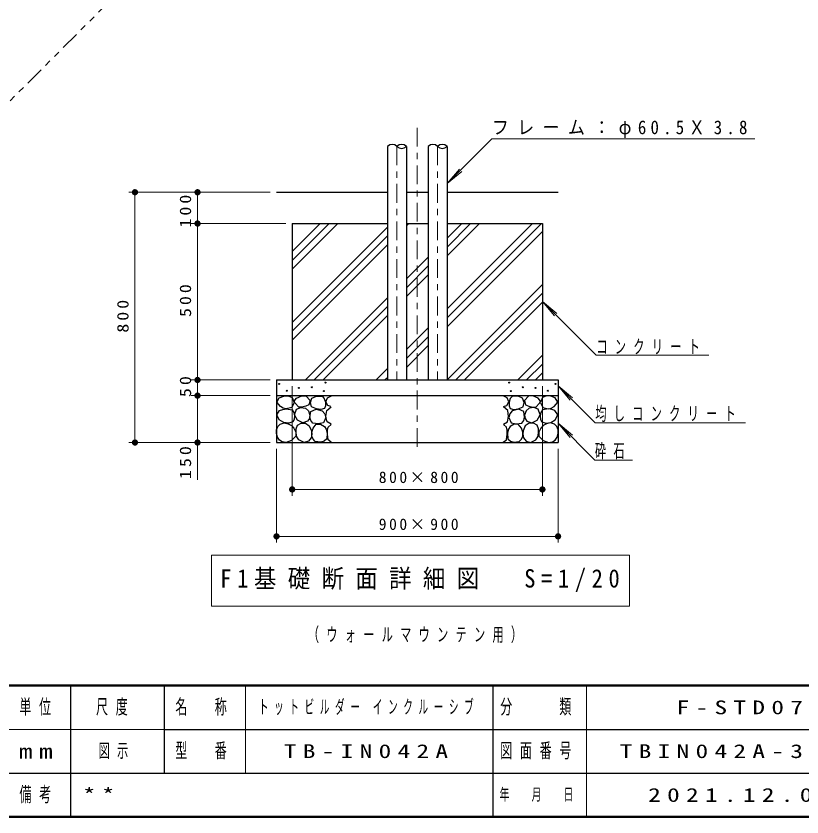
# Model space of a CAD drawing. Units: millimetres on the paper, with parts at other scales. Extents: x -385 to 0, y -594 to 267.
# Drawn here: x -211.2 to -85.6, y -594 to -466 of the extents above; entities that cross this region are included whole.
import ezdxf

# ---------------------------------------------------------------- set-up
doc = ezdxf.new("R2010")
doc.units = ezdxf.units.MM
doc.linetypes.add('USER2', pattern=[6, 3, -1, 1, -1])
doc.linetypes.add('USER3', pattern=[8, 3, -1, 1, -1, 1, -1])
doc.layers.add('LY_1', color=7, linetype='Continuous', lineweight=25)
doc.styles.add('ＭＳ ゴシック', font='')
doc.styles.get('ＭＳ ゴシック').set_extended_font_data('MS Gothic')

# ---------------------------------------------------------------- blocks, each defined once
blk = doc.blocks.new('filled_dot')
at = {"color": 0, "linetype": 'Continuous', "lineweight": -2, "const_width": 1.25}
blk.add_lwpolyline([(-0.625, 0, 1), (0.625, 0, 1)], format="xyb", close=True, dxfattribs=at)

msp = doc.modelspace()

# ---------------------------------------------------------------- linework, layer by layer
at = {"layer": 'LY_1', "linetype": 'USER3'}
msp.add_line((-195.872, -463.26), (-218.447, -485.834), dxfattribs=at)
at = {"layer": 'LY_1', "linetype": 'USER2', "lineweight": 13}
for p, q in [((-147.048, -483.851), (-147.048, -535.601)), ((-150.298, -486.825), (-150.298, -524.151)), ((-143.798, -486.825), (-143.798, -524.151))]:
    msp.add_line(p, q, dxfattribs=at)
at = {"layer": 'LY_1', "lineweight": 13}
for p, q in [((-135.11, -485.616), (-142.251, -492.757)), ((-135.11, -485.616), (-93.11, -485.616)), ((-142.251, -492.757), (-140.323, -490.459)), ((-142.251, -492.757), (-139.953, -490.829)), ((-170.548, -494.151), (-193.178, -494.151)), ((-192.178, -534.151), (-192.178, -494.151)), ((-182.178, -499.151), (-182.178, -494.151)), ((-168.048, -499.151), (-183.178, -499.151)), ((-182.178, -524.151), (-182.178, -499.151)), ((-167.048, -506.459), (-159.74, -499.151)), ((-167.048, -505.045), (-161.154, -499.151)), ((-167.048, -503.631), (-162.568, -499.151)), ((-148.785, -499.51), (-148.426, -499.151)), ((-142.285, -514.223), (-127.213, -499.151)), ((-142.285, -512.809), (-128.627, -499.151)), ((-142.285, -504.324), (-137.112, -499.151)), ((-142.285, -502.91), (-138.526, -499.151)), ((-142.285, -501.495), (-139.941, -499.151)), ((-167.048, -514.944), (-151.81, -499.707)), ((-142.285, -515.638), (-127.048, -500.4)), ((-167.048, -516.358), (-151.81, -501.121)), ((-167.048, -517.773), (-151.81, -502.535)), ((-148.785, -507.995), (-145.31, -504.52)), ((-148.785, -509.41), (-145.31, -505.935)), ((-148.785, -510.824), (-145.31, -507.349)), ((-142.285, -524.123), (-127.048, -508.885)), ((-140.899, -524.151), (-127.048, -510.3)), ((-164.941, -524.151), (-151.81, -511.02)), ((-139.485, -524.151), (-127.048, -511.714)), ((-127.048, -511.59), (-125.119, -513.889)), ((-127.048, -511.59), (-124.75, -513.519)), ((-118.432, -520.207), (-127.048, -511.59)), ((-163.526, -524.151), (-151.81, -512.435)), ((-162.112, -524.151), (-151.81, -513.849)), ((-148.785, -519.309), (-145.31, -515.834)), ((-148.785, -520.723), (-145.31, -517.248)), ((-148.785, -522.138), (-145.31, -518.663)), ((-131, -524.151), (-127.048, -520.199)), ((-118.432, -520.207), (-100.432, -520.207)), ((-129.585, -524.151), (-127.048, -521.613)), ((-153.627, -524.151), (-151.81, -522.334)), ((-128.171, -524.151), (-127.048, -523.027)), ((-170.548, -524.151), (-183.178, -524.151)), ((-182.178, -526.651), (-182.178, -524.151)), ((-152.213, -524.151), (-151.81, -523.748)), ((-167.048, -525.151), (-167.048, -542.651)), ((-127.048, -525.151), (-127.048, -542.651)), ((-124.548, -525.069), (-122.619, -527.367)), ((-124.548, -525.069), (-122.25, -526.997)), ((-118.603, -531.013), (-124.548, -525.069)), ((-170.548, -526.651), (-183.178, -526.651)), ((-182.178, -540.121), (-182.178, -526.651)), ((-124.548, -531.071), (-122.619, -533.369)), ((-124.548, -531.071), (-122.25, -532.999)), ((-118.656, -536.962), (-124.548, -531.071)), ((-118.603, -531.013), (-94.603, -531.013)), ((-170.548, -534.151), (-193.178, -534.151)), ((-169.548, -535.151), (-169.548, -550.151)), ((-124.548, -535.151), (-124.548, -550.151)), ((-118.656, -536.962), (-112.656, -536.962)), ((-127.048, -541.651), (-167.048, -541.651)), ((-124.548, -549.151), (-169.548, -549.151)), ((-179.95, -552.154), (-179.95, -560.287)), ((-113.15, -552.154), (-179.95, -552.154)), ((-113.15, -560.287), (-113.15, -552.154)), ((-179.95, -560.287), (-113.15, -560.287)), ((-174.5, -573), (-174.5, -587)), ((-120, -573), (-120, -594)), ((-242.5, -580), (-187.5, -580))]:
    msp.add_line(p, q, dxfattribs=at)
at = {"layer": 'LY_1'}
for p, q in [((-151.81, -486.825), (-151.81, -524.151)), ((-148.785, -486.825), (-148.785, -524.151)), ((-145.31, -486.825), (-145.31, -524.151)), ((-142.285, -486.825), (-142.285, -524.151)), ((-169.548, -494.151), (-151.81, -494.151)), ((-148.785, -494.151), (-145.31, -494.151)), ((-142.285, -494.151), (-124.548, -494.151)), ((-167.048, -499.151), (-167.048, -524.151)), ((-167.048, -499.151), (-151.81, -499.151)), ((-148.785, -499.151), (-145.31, -499.151)), ((-142.285, -499.151), (-127.048, -499.151)), ((-127.048, -499.151), (-127.048, -524.151)), ((-169.548, -524.151), (-169.548, -534.151)), ((-169.548, -524.151), (-124.548, -524.151)), ((-124.548, -524.151), (-124.548, -534.151)), ((-169.548, -526.651), (-124.548, -526.651)), ((-169.548, -534.151), (-124.548, -534.151)), ((-202.5, -573), (-202.5, -587)), ((-187.5, -573), (-187.5, -587)), ((-135, -573), (-135, -594)), ((-187.5, -580), (-70, -580)), ((-242.5, -587), (0, -587)), ((-202.5, -587), (-202.5, -594))]:
    msp.add_line(p, q, dxfattribs=at)
at = {"layer": 'LY_1', "lineweight": 50}
for p, q in [((-385, -573), (0, -573)), ((-385, -594), (0, -594))]:
    msp.add_line(p, q, dxfattribs=at)
at = {"layer": 'LY_1'}
for points in [[(-167.987, -528.786), (-168.47, -528.657), (-168.93, -528.409), (-169.495, -527.687), (-169.102, -527.011), (-168.396, -526.729), (-167.681, -526.698), (-167.061, -526.949), (-166.715, -527.765), (-167.092, -528.535)], [(-165.493, -528.492), (-165.973, -528.505), (-166.57, -527.882), (-166.752, -527.519), (-166.349, -527.051), (-165.519, -526.675), (-164.831, -526.766), (-164.195, -527.428), (-164.364, -528.116), (-164.883, -528.362)], [(-163.17, -528.77), (-163.945, -528.472), (-164.143, -527.757), (-163.885, -527.042), (-163.17, -526.744), (-162.257, -526.724), (-161.915, -527.104), (-161.74, -527.698), (-161.711, -528.289), (-161.899, -528.73), (-162.486, -528.895)], [(-130.925, -528.77), (-130.151, -528.472), (-129.952, -527.757), (-130.21, -527.042), (-130.925, -526.744), (-131.839, -526.724), (-132.18, -527.104), (-132.355, -527.698), (-132.385, -528.289), (-132.196, -528.73), (-131.609, -528.895)], [(-128.602, -528.492), (-128.122, -528.505), (-127.525, -527.882), (-127.344, -527.519), (-127.746, -527.051), (-128.576, -526.675), (-129.264, -526.766), (-129.9, -527.428), (-129.731, -528.116), (-129.212, -528.362)], [(-126.108, -528.786), (-125.626, -528.657), (-125.166, -528.409), (-124.6, -527.687), (-124.993, -527.011), (-125.7, -526.729), (-126.414, -526.698), (-127.034, -526.949), (-127.38, -527.765), (-127.003, -528.535)], [(-165.353, -530.987), (-166.218, -530.554), (-166.693, -529.733), (-166.347, -528.825), (-165.677, -528.534), (-164.942, -528.652), (-164.431, -529.103), (-164.207, -529.754), (-164.281, -530.295), (-164.575, -530.727)], [(-128.742, -530.987), (-127.878, -530.554), (-127.402, -529.733), (-127.748, -528.825), (-128.418, -528.534), (-129.153, -528.652), (-129.665, -529.103), (-129.888, -529.754), (-129.814, -530.295), (-129.521, -530.727)], [(-168.396, -530.971), (-169.102, -530.547), (-169.527, -529.746), (-169.055, -529.055), (-168.558, -528.851), (-168.003, -528.788), (-167.077, -528.93), (-166.804, -529.328), (-166.7, -529.887), (-166.725, -530.448), (-166.951, -530.861), (-167.595, -531.034)], [(-162.872, -531.178), (-163.746, -531.039), (-164.063, -530.636), (-164.203, -530.086), (-164.064, -529.212), (-163.232, -528.833), (-162.237, -529.073), (-161.82, -529.545), (-161.681, -530.165), (-162.038, -531.019)], [(-131.223, -531.178), (-130.349, -531.039), (-130.032, -530.636), (-129.892, -530.086), (-130.031, -529.212), (-130.863, -528.833), (-131.859, -529.073), (-132.276, -529.545), (-132.415, -530.165), (-132.057, -531.019)], [(-125.7, -530.971), (-124.993, -530.547), (-124.569, -529.746), (-125.04, -529.055), (-125.537, -528.851), (-126.092, -528.788), (-127.019, -528.93), (-127.292, -529.328), (-127.396, -529.887), (-127.371, -530.448), (-127.144, -530.861), (-126.5, -531.034)], [(-168.019, -534.128), (-168.663, -534.065), (-169.088, -533.749), (-169.385, -533.28), (-169.561, -532.716), (-169.558, -532.133), (-169.365, -531.596), (-168.993, -531.191), (-168.353, -531.016), (-167.673, -531.144), (-167.182, -531.44), (-166.794, -531.882), (-166.486, -532.516), (-166.48, -533.154), (-167.171, -533.845)], [(-165.137, -534.148), (-166.002, -533.737), (-166.303, -533.242), (-166.434, -532.634), (-166.435, -531.968), (-166.196, -531.402), (-165.624, -531.051), (-164.942, -531.035), (-164.312, -531.502), (-163.969, -532.267), (-163.915, -532.841), (-164.034, -533.391), (-164.445, -533.953)], [(-162.475, -534.102), (-163.349, -534.003), (-163.716, -533.625), (-163.905, -533.109), (-163.904, -532.485), (-163.707, -531.878), (-163.19, -531.242), (-162.524, -531.219), (-161.899, -531.58), (-161.604, -532.043), (-161.462, -532.593), (-161.522, -533.546), (-161.928, -533.914)], [(-131.62, -534.102), (-130.746, -534.003), (-130.38, -533.625), (-130.19, -533.109), (-130.191, -532.485), (-130.389, -531.878), (-130.905, -531.242), (-131.571, -531.219), (-132.196, -531.58), (-132.492, -532.043), (-132.633, -532.593), (-132.574, -533.546), (-132.168, -533.914)], [(-128.959, -534.148), (-128.094, -533.737), (-127.793, -533.242), (-127.661, -532.634), (-127.661, -531.968), (-127.899, -531.402), (-128.471, -531.051), (-129.153, -531.035), (-129.784, -531.502), (-130.126, -532.267), (-130.18, -532.841), (-130.061, -533.391), (-129.65, -533.953)], [(-126.076, -534.128), (-125.433, -534.065), (-125.007, -533.749), (-124.71, -533.28), (-124.534, -532.716), (-124.537, -532.133), (-124.73, -531.596), (-125.103, -531.191), (-125.742, -531.016), (-126.422, -531.144), (-126.913, -531.44), (-127.301, -531.882), (-127.609, -532.516), (-127.615, -533.154), (-126.924, -533.845)]]:
    msp.add_lwpolyline(points, close=True, dxfattribs=at)
for points in [[(-160.845, -528.396), (-161.347, -528.254), (-161.693, -527.657), (-161.41, -527.029), (-160.782, -526.715)], [(-133.251, -528.396), (-132.748, -528.254), (-132.403, -527.657), (-132.685, -527.029), (-133.313, -526.715)], [(-160.813, -531.207), (-161.442, -530.83), (-161.646, -529.966), (-161.52, -529.008), (-160.829, -528.458)], [(-133.282, -531.207), (-132.654, -530.83), (-132.45, -529.966), (-132.575, -529.008), (-133.266, -528.458)], [(-160.798, -534.096), (-161.316, -533.735), (-161.394, -532.793), (-161.412, -532.198), (-161.3, -531.678), (-160.813, -531.254)], [(-133.298, -534.096), (-132.779, -533.735), (-132.701, -532.793), (-132.683, -532.198), (-132.795, -531.678), (-133.282, -531.254)]]:
    msp.add_lwpolyline(points, dxfattribs=at)
for centre in [(-169.134, -524.776), (-161.735, -524.575), (-132.36, -524.575), (-124.962, -524.776), (-167.926, -525.883), (-165.963, -525.43), (-163.899, -525.33), (-161.987, -525.934), (-132.109, -525.934), (-130.196, -525.33), (-128.132, -525.43), (-126.17, -525.883)]:
    msp.add_circle(centre, 0.075, dxfattribs=at)
for centre, start, end in [((-151.054, -487.602), 45.74713, 134.25287), ((-149.541, -487.602), 45.74713, 134.25287), ((-149.541, -486.049), 225.74713, 314.25287), ((-144.554, -487.602), 45.74713, 134.25287), ((-143.041, -487.602), 45.74713, 134.25287), ((-143.041, -486.049), 225.74713, 314.25287)]:
    msp.add_arc(centre, 1.084, start, end, dxfattribs=at)

# ---------------------------------------------------------------- block references
at = {"layer": 'LY_1', "lineweight": 13, "xscale": 0.4, "yscale": 0.4}
for p, rotation in [((-192.178, -494.151), 270), ((-182.178, -494.151), 270), ((-182.178, -499.151), 270), ((-182.178, -499.151), 90), ((-182.178, -524.151), 270), ((-182.178, -524.151), 90), ((-182.178, -526.651), 270), ((-182.178, -526.651), 90), ((-192.178, -534.151), 90), ((-182.178, -534.151), 90), ((-127.048, -541.651), 180), ((-124.548, -549.151), 180)]:
    msp.add_blockref('filled_dot', p, dxfattribs=dict(at, rotation=rotation))
for p in [(-167.048, -541.651), (-169.548, -549.151)]:
    msp.add_blockref('filled_dot', p, dxfattribs=at)

# ---------------------------------------------------------------- texts
at = {"layer": 'LY_1', "style": 'ＭＳ ゴシック'}
for s, insert, char_height, attachment_point in [('\\T1.5;\\W0.9;フレーム：φ60.5Ｘ3.8', (-135.11, -485.466), 2.199, 7), ('\\T1.64;\\W0.6;コンクリート', (-118.432, -520.057), 2.199, 7), ('\\T1.64;\\W0.6;均しコンクリート', (-118.603, -530.863), 2.199, 7), ('\\T1.64;\\W0.6;砕石', (-118.656, -536.812), 2.199, 7), ('\\T1.32;800×800', (-146.628, -540.651), 1.833, 8), ('\\T1.32;900×900', (-146.628, -548.151), 1.833, 8), ('\\T1.5;\\W0.9;F1基礎断面詳細図\u3000S=1/20', (-178.55, -556.221), 2.933, 4), ('\\T1.64;\\W0.6;（ウォールマウンテン用）', (-164.55, -564.973), 2.199, 4), ('\\T1.64;\\W0.6;単位', (-207.5, -576.5), 2.346, 5), ('\\T1.64;\\W0.6;尺度', (-195.25, -576.5), 2.346, 5), ('\\T1.64;\\W0.6;名\u3000称', (-181, -576.5), 2.346, 5), ('\\T1.58;\\W0.5;トットビルダー\\~インクルーシブ', (-154.75, -576.5), 2.199, 5), ('\\T1.64;\\W0.6;分\u3000\u3000類', (-127.5, -576.5), 2.346, 5), ('\\T1.5;\\W1.35;F-STD07', (-95, -576.5), 2.199, 5), ('\\T1.64;\\W0.6;図示', (-198, -583.5), 2.199, 4), ('\\T1.64;\\W0.6;型\u3000番', (-181, -583.5), 2.346, 5), ('\\T1.5;\\W1.35;TB-IN042A', (-154.75, -583.5), 2.199, 5), ('\\T1.64;\\W0.6;図面番号', (-127.5, -583.5), 2.346, 5), ('\\T1.5;\\W1.35;TBIN042A-303A', (-95, -583.5), 2.199, 5), ('\\T1.5;\\W1.35;mm', (-207.5, -583.5), 2.346, 5), ('\\T1.64;\\W0.6;備考', (-207.5, -590.5), 2.346, 5), ('\\T1.5;\\W1.35;**', (-200.5, -590.5), 2.199, 4), ('\\T1.64;\\W0.6;年\u3000月\u3000日', (-127.5, -590.5), 1.906, 5), ('\\T1.5;\\W1.35;2021.12.01', (-95, -590.5), 2.199, 5)]:
    msp.add_mtext(s, dxfattribs=dict(at, insert=insert, char_height=char_height, attachment_point=attachment_point))
at = {"layer": 'LY_1', "char_height": 1.833, "attachment_point": 8, "rotation": 90, "style": 'ＭＳ ゴシック'}
for s, insert in [('\\T1.33;\\W1.15;100', (-183.178, -496.933)), ('\\T1.33;\\W1.15;500', (-183.178, -511.234)), ('\\T1.33;\\W1.15;800', (-193.178, -513.734)), ('\\T1.34;\\W1.15;50', (-183.178, -524.973)), ('\\T1.33;\\W1.15;150', (-183.178, -537.121))]:
    msp.add_mtext(s, dxfattribs=dict(at, insert=insert))

doc.saveas('drawing.dxf')
